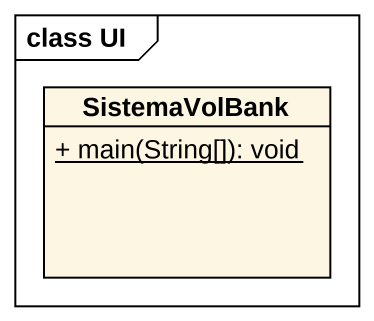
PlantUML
@startuml
mainframe class UI
hide circle
hide empty members
skinparam classAttributeIconSize 0
class SistemaVolBank {
  {static} + main(String[]): void
}
@enduml
